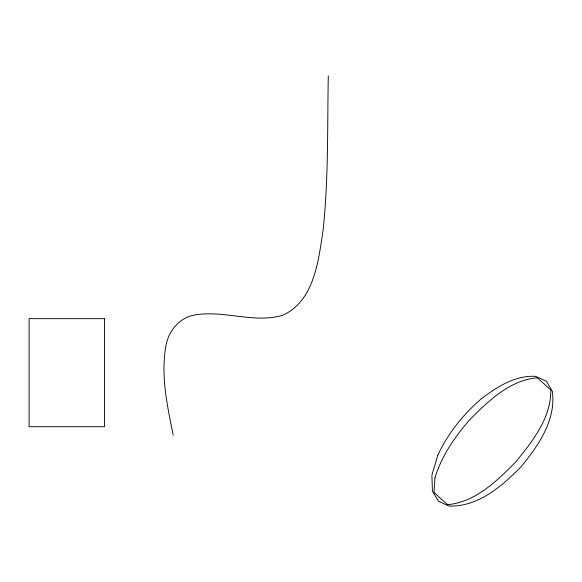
<?xml version="1.0" encoding="UTF-8"?>
<svg xmlns="http://www.w3.org/2000/svg" width="582" height="582" viewBox="0 0 582 582"><rect width="100%" height="100%" fill="white"/><g stroke="black" fill="none" stroke-linecap="round" stroke-linejoin="round"><path stroke-width="0.87" d="M328.284 75.9C327.324 127.604 328.575 179.482 323.003 230.967C318.318 261.231 314.229 301.047 282.583 315.342C253.563 323.716 223.772 309.748 194.446 315.058C179.925 317.634 169.508 329.841 166.314 343.831C160.276 374.284 167.194 405.298 173.203 435.183M434.972 477.895L433.983 492.416L447.623 504.696C475.487 502.055 496.868 481.038 515.616 462.108C532.465 441.476 551.118 418 550.812 390.013L537.164 377.74C509.301 380.373 487.92 401.391 469.179 420.32C454.52 437.337 441.462 456.172 434.972 477.895M437.81 455.182L431.888 475.116L432.419 491.012L438.421 501.204L449.18 506.1C478.113 506.871 501.815 486.37 520.926 466.888C538.285 445.827 556.181 420.109 552.369 391.417L546.367 381.225L535.607 376.336C514.874 375.201 496.832 387.052 480.987 399.056C462.945 414.646 447.944 433.539 437.81 455.182M104.534 318.645L29.1 318.645L29.1 426.715L104.534 426.715L104.534 318.645"/></g></svg>
